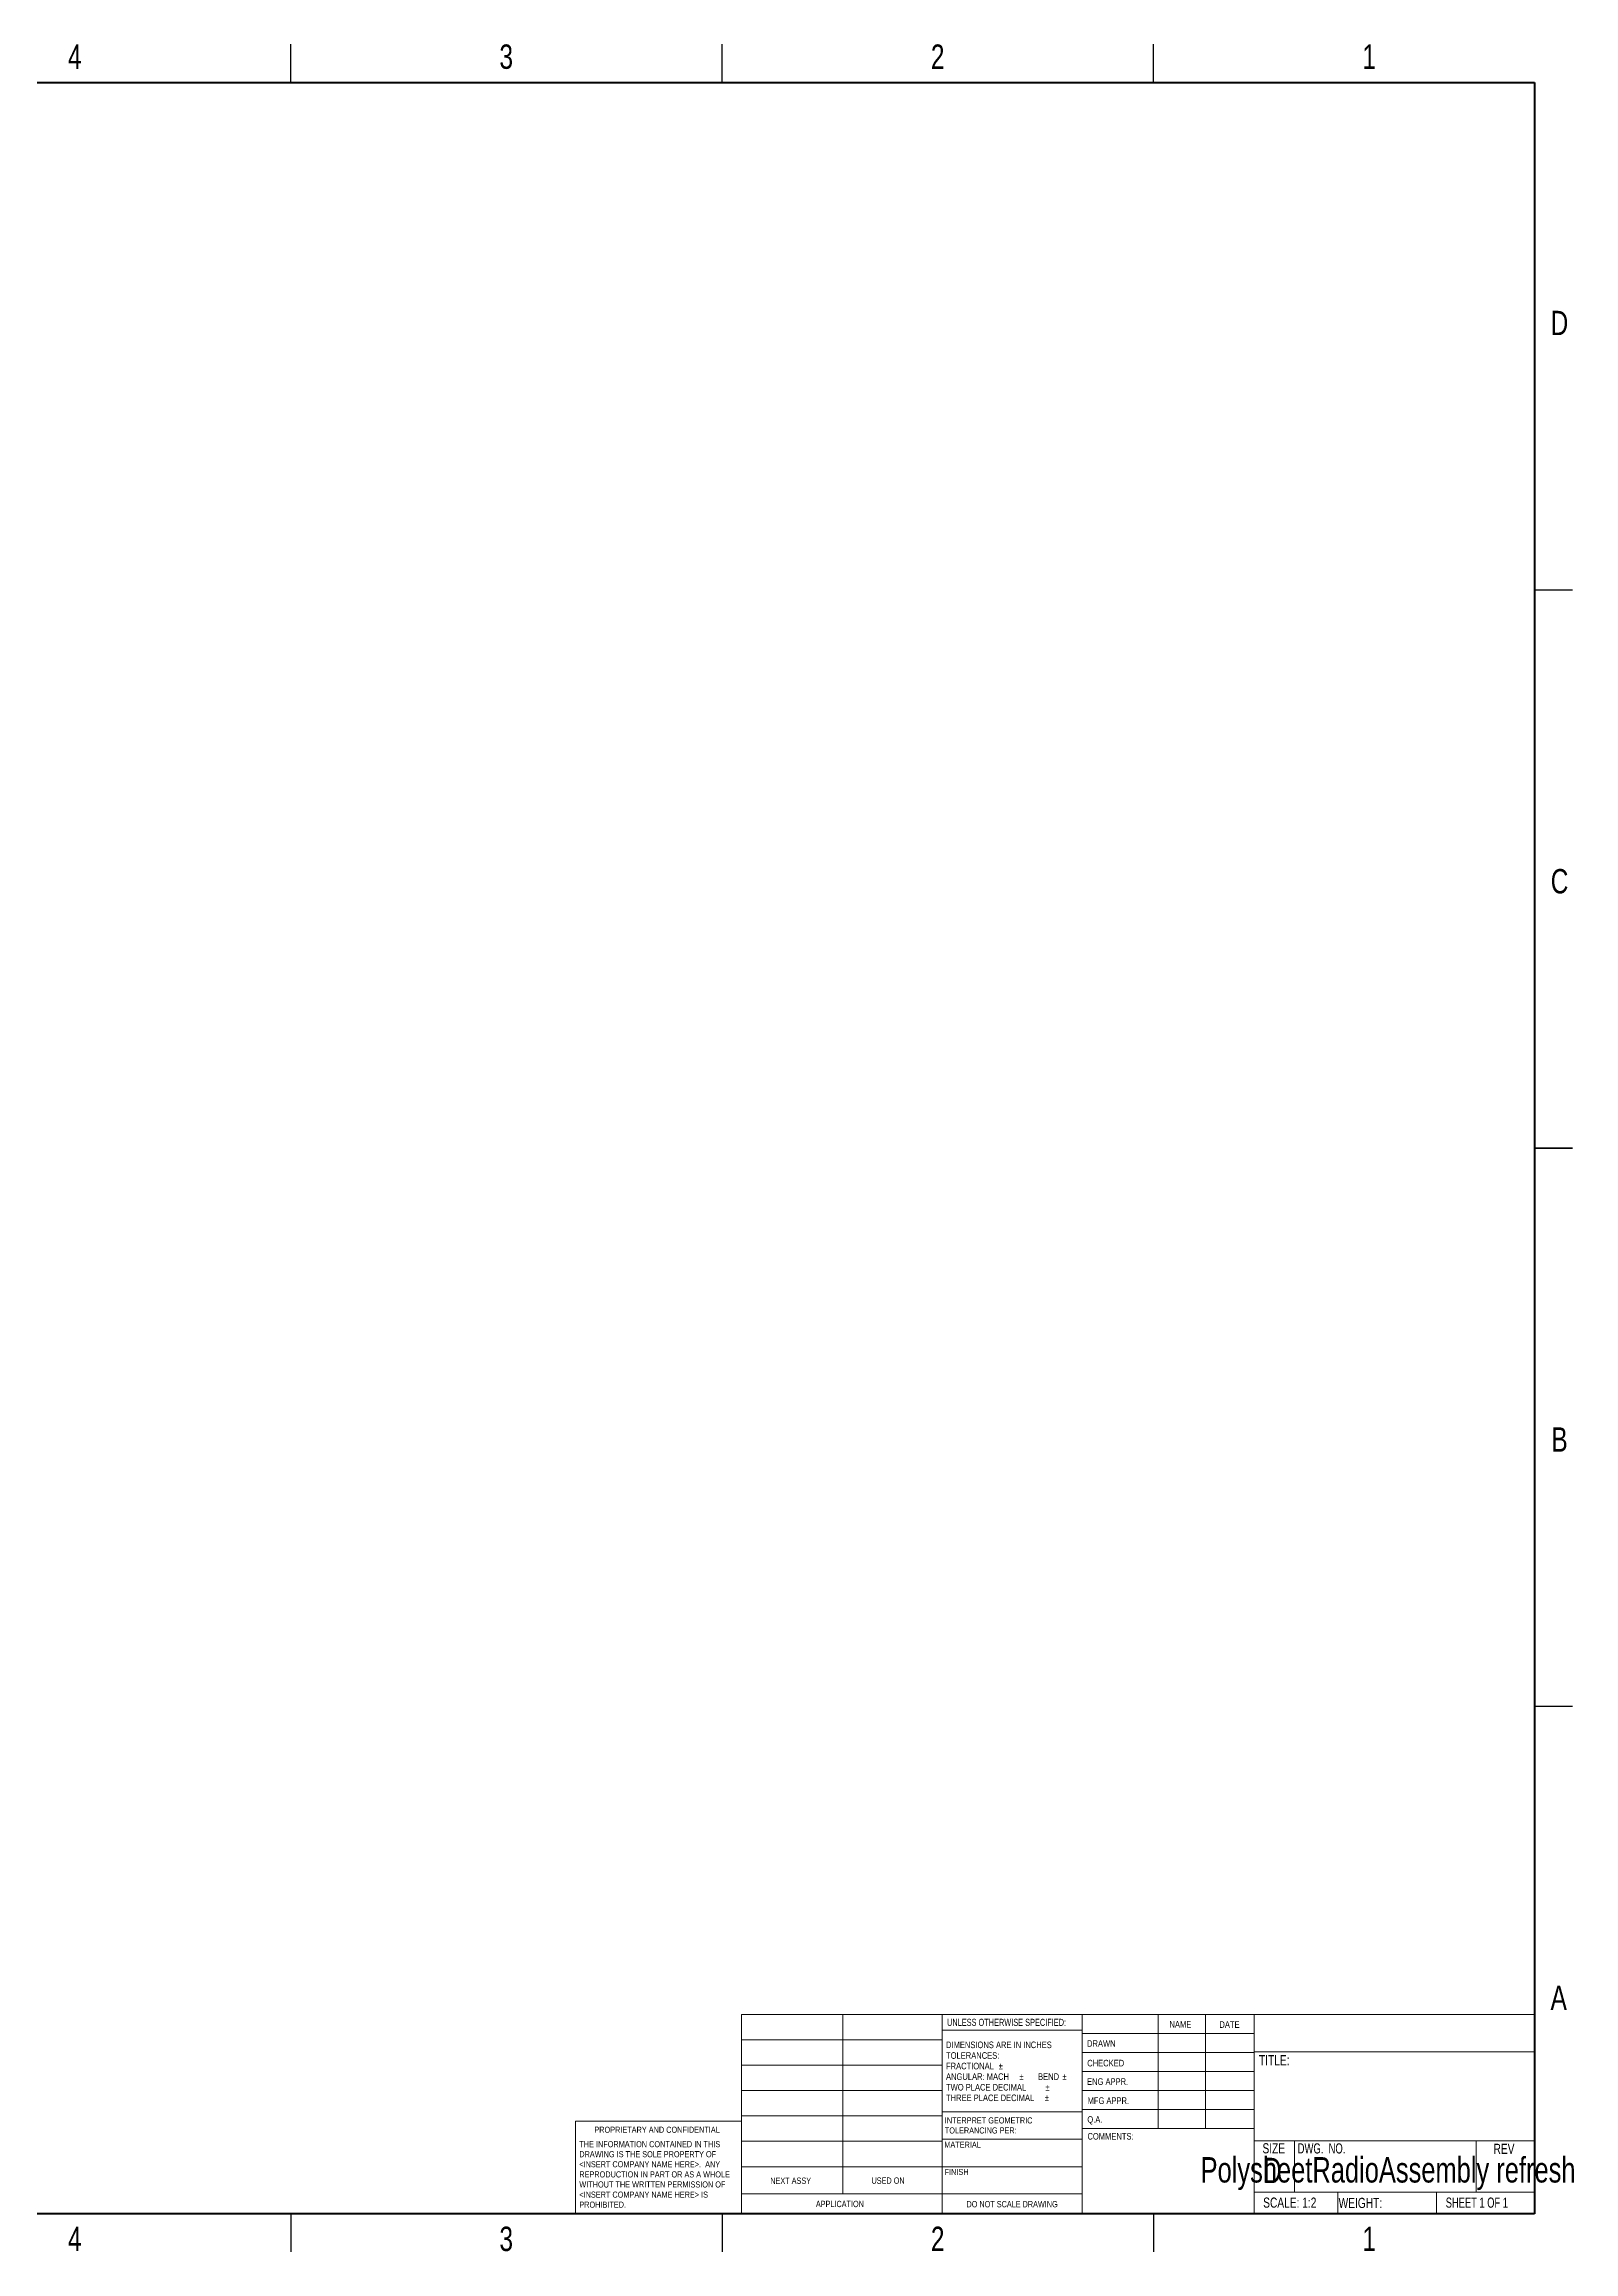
# Model space of a CAD drawing. Header units: inches. Extents: x 0 to 33.9, y 0 to 21.9.
# Drawn here: x 18.82 to 33.89, y 0.12 to 21.88 of the extents above; entities that cross this region are included whole.
import ezdxf

# ---------------------------------------------------------------- set-up
doc = ezdxf.new("R2010")
doc.units = ezdxf.units.IN
doc.header["$MEASUREMENT"] = 0
doc.styles.add('SLDTEXTSTYLE0', font='TXT', dxfattribs={"width": 0.75})
doc.styles.add('SLDTEXTSTYLE1', font='TXT', dxfattribs={"width": 0.6875})
doc.styles.add('SLDTEXTSTYLE2', font='TXT', dxfattribs={"width": 0.694444})

# ---------------------------------------------------------------- blocks, each defined once
blk = doc.blocks.new('SW_NOTE_0')
at = {"color": 0, "linetype": 'Continuous', "lineweight": 0, "char_height": 0.06, "attachment_point": 1, "style": 'SLDTEXTSTYLE0'}
for s, insert in [('INTERPRET GEOMETRIC', (0, 0.077)), ('TOLERANCING PER:', (0, -0.022))]:
    blk.add_mtext(s, dxfattribs=dict(at, insert=insert))
blk = doc.blocks.new('SW_NOTE_0_1')
at = {"color": 0, "linetype": 'Continuous', "lineweight": 0, "char_height": 0.065, "attachment_point": 1, "style": 'SLDTEXTSTYLE0'}
for s, insert in [('DIMENSIONS ARE IN INCHES', (0, 0.084)), ('TOLERANCES:', (0, -0.021)), ('FRACTIONAL', (0, -0.125)), ('%%p', (0.518, -0.125)), ('ANGULAR: MACH', (0, -0.229)), ('TWO PLACE DECIMAL', (0, -0.334)), ('%%p', (0.723, -0.229)), ('BEND', (0.907, -0.229)), ('%%p', (0.979, -0.334)), ('%%p', (1.148, -0.229)), ('THREE PLACE DECIMAL', (0, -0.438)), ('%%p', (0.974, -0.438))]:
    blk.add_mtext(s, dxfattribs=dict(at, insert=insert))
blk = doc.blocks.new('SW_NOTE_0_2')
at = {"color": 0, "linetype": 'Continuous', "lineweight": 0, "char_height": 0.06, "attachment_point": 1, "style": 'SLDTEXTSTYLE0'}
for s, insert in [('THE INFORMATION CONTAINED IN THIS', (0, 0.077)), ('<INSERT COMPANY NAME HERE>.  ANY', (0, -0.121)), ('DRAWING IS THE SOLE PROPERTY OF', (0, -0.022)), ('WITHOUT THE WRITTEN PERMISSION OF', (0, -0.32)), ('<INSERT COMPANY NAME HERE> IS', (0, -0.42)), ('REPRODUCTION IN PART OR AS A WHOLE', (0, -0.221)), ('PROHIBITED.', (0, -0.519))]:
    blk.add_mtext(s, dxfattribs=dict(at, insert=insert))

msp = doc.modelspace()

# ---------------------------------------------------------------- linework, layer by layer
at = {"color": 7, "linetype": 'Continuous', "lineweight": 25}
for p, q in [((21.25, 21.5), (21.25, 21.875)), ((25.5, 21.5), (25.5, 21.875)), ((29.75, 21.5), (29.75, 21.875)), ((33.5, 16.5), (33.875, 16.5)), ((33.875, 11), (33.5, 11)), ((33.5, 11), (33.875, 11)), ((33.5, 5.5), (33.875, 5.5)), ((21.25, 0.5), (21.25, 0.125)), ((25.5, 0.5), (25.5, 0.125)), ((29.75, 0.5), (29.75, 0.125))]:
    msp.add_line(p, q, dxfattribs=at)
at = {"color": 7, "linetype": 'Continuous', "lineweight": 50}
for p, q in [((0.5, 21.5), (33.5, 21.5)), ((33.5, 21.5), (33.5, 0.5)), ((33.5, 0.5), (0.5, 0.5))]:
    msp.add_line(p, q, dxfattribs=at)
at = {"color": 7, "linetype": 'Continuous', "lineweight": 18}
for p, q in [((25.691, 2.464), (33.5, 2.464)), ((25.691, 0.5), (25.691, 2.464)), ((26.689, 2.464), (26.689, 0.696)), ((27.668, 0.5), (27.668, 2.464)), ((29.045, 2.464), (29.045, 0.5)), ((29.794, 2.464), (29.794, 1.339)), ((30.262, 2.464), (30.262, 1.339)), ((30.741, 2.464), (30.741, 0.5)), ((25.691, 2.214), (27.668, 2.214)), ((29.045, 2.31), (27.668, 2.31)), ((29.045, 2.277), (30.741, 2.277)), ((25.691, 1.964), (27.668, 1.964)), ((29.045, 2.089), (30.741, 2.089)), ((30.741, 2.097), (33.5, 2.097)), ((29.045, 1.902), (30.741, 1.902)), ((25.691, 1.714), (27.668, 1.714)), ((30.741, 1.714), (29.045, 1.714)), ((30.741, 1.527), (29.045, 1.527)), ((24.054, 0.5), (24.054, 1.414)), ((25.691, 1.414), (24.054, 1.414)), ((25.691, 1.464), (27.668, 1.464)), ((27.668, 1.504), (29.05, 1.504)), ((30.741, 1.339), (29.05, 1.339)), ((25.691, 1.214), (27.668, 1.214)), ((27.668, 1.234), (29.05, 1.234)), ((30.741, 1.22), (33.5, 1.22)), ((31.137, 1.22), (31.137, 0.713)), ((32.928, 1.22), (32.928, 0.713)), ((25.691, 0.964), (27.668, 0.964)), ((27.668, 0.964), (29.045, 0.964)), ((25.691, 0.696), (29.045, 0.696)), ((30.741, 0.713), (33.5, 0.713)), ((31.564, 0.713), (31.564, 0.5)), ((32.536, 0.713), (32.536, 0.5))]:
    msp.add_line(p, q, dxfattribs=at)

# ---------------------------------------------------------------- block references
at = {"color": 7, "linetype": 'Continuous', "lineweight": 0}
for name, p in [('SW_NOTE_0_1', (27.705, 2.113)), ('SW_NOTE_0', (27.693, 1.373)), ('SW_NOTE_0_2', (24.093, 1.139))]:
    msp.add_blockref(name, p, dxfattribs=at)

# ---------------------------------------------------------------- texts
for s, insert, char_height, attachment_point, style in [('4', (19.123, 21.873), 0.24, 2, 'SLDTEXTSTYLE0'), ('3', (23.373, 21.873), 0.24, 2, 'SLDTEXTSTYLE0'), ('2', (27.623, 21.873), 0.24, 2, 'SLDTEXTSTYLE0'), ('1', (31.873, 21.873), 0.24, 2, 'SLDTEXTSTYLE0'), ('D', (33.747, 19.249), 0.24, 2, 'SLDTEXTSTYLE0'), ('C', (33.748, 13.749), 0.24, 2, 'SLDTEXTSTYLE0'), ('B', (33.748, 8.249), 0.24, 2, 'SLDTEXTSTYLE0'), ('A', (33.74, 2.749), 0.24, 2, 'SLDTEXTSTYLE0'), ('UNLESS OTHERWISE SPECIFIED:', (27.715, 2.421), 0.07, 1, 'SLDTEXTSTYLE0'), ('NAME', (29.906, 2.399), 0.065, 1, 'SLDTEXTSTYLE0'), ('DATE', (30.398, 2.397), 0.065, 1, 'SLDTEXTSTYLE0'), ('DRAWN', (29.094, 2.21), 0.065, 1, 'SLDTEXTSTYLE0'), ('CHECKED', (29.096, 2.017), 0.065, 1, 'SLDTEXTSTYLE0'), ('TITLE:', (30.787, 2.063), 0.1, 1, 'SLDTEXTSTYLE0'), ('ENG APPR.', (29.094, 1.835), 0.065, 1, 'SLDTEXTSTYLE0'), ('MFG APPR.', (29.099, 1.647), 0.065, 1, 'SLDTEXTSTYLE0'), ('PROPRIETARY AND CONFIDENTIAL', (24.241, 1.358), 0.06, 1, 'SLDTEXTSTYLE0'), ('Q.A.', (29.097, 1.462), 0.065, 1, 'SLDTEXTSTYLE0'), ('MATERIAL', (27.688, 1.211), 0.06, 1, 'SLDTEXTSTYLE0'), ('COMMENTS:', (29.098, 1.296), 0.065, 1, 'SLDTEXTSTYLE0'), ('SIZE', (30.822, 1.195), 0.1, 1, 'SLDTEXTSTYLE0'), ('DWG.  NO.', (31.169, 1.194), 0.1, 1, 'SLDTEXTSTYLE2'), ('REV', (33.098, 1.19), 0.1, 1, 'SLDTEXTSTYLE0'), ('FINISH', (27.691, 0.942), 0.06, 1, 'SLDTEXTSTYLE0'), ('PolysheetRadioAssembly refresh', (32.059, 1.058), 0.25, 2, 'SLDTEXTSTYLE0'), ('D', (30.83, 1.052), 0.25, 1, 'SLDTEXTSTYLE0'), ('NEXT ASSY', (25.974, 0.857), 0.0625, 1, 'SLDTEXTSTYLE0'), ('USED ON', (26.971, 0.858), 0.0625, 1, 'SLDTEXTSTYLE0'), ('SCALE: 1:2', (30.829, 0.66), 0.1, 1, 'SLDTEXTSTYLE0'), ('WEIGHT:', (31.572, 0.657), 0.1, 1, 'SLDTEXTSTYLE0'), ('SHEET 1 OF 1', (32.627, 0.66), 0.1, 1, 'SLDTEXTSTYLE1'), ('APPLICATION', (26.423, 0.628), 0.0625, 1, 'SLDTEXTSTYLE0'), ('DO NOT SCALE DRAWING', (28.356, 0.626), 0.0625, 2, 'SLDTEXTSTYLE0'), ('4', (19.123, 0.373), 0.24, 2, 'SLDTEXTSTYLE0'), ('3', (23.373, 0.373), 0.24, 2, 'SLDTEXTSTYLE0'), ('2', (27.623, 0.373), 0.24, 2, 'SLDTEXTSTYLE0'), ('1', (31.873, 0.373), 0.24, 2, 'SLDTEXTSTYLE0')]:
    msp.add_mtext(s, dxfattribs=dict(at, insert=insert, char_height=char_height, attachment_point=attachment_point, style=style))

doc.saveas('drawing.dxf')
